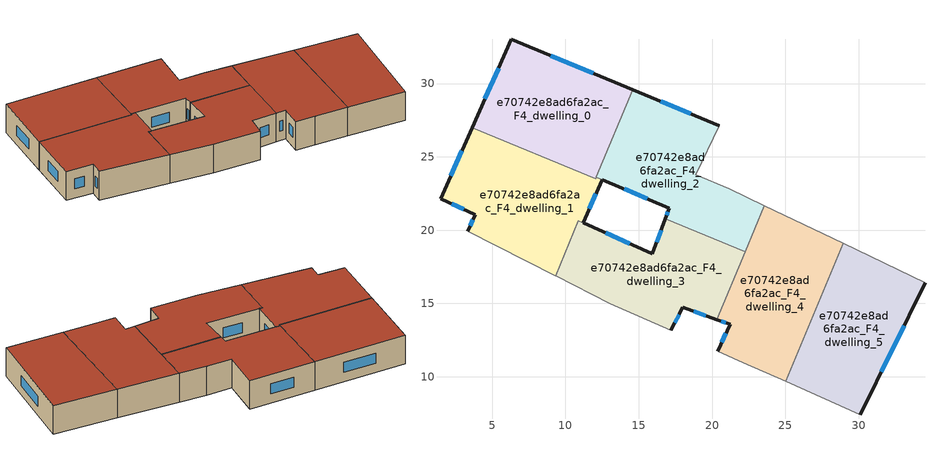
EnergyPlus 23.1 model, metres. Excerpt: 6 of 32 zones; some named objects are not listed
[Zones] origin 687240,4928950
e70742e8ad6fa2ac_F4_dwelling_0
 floor to e70742e8ad6fa2ac_F3_dwelling_0 (EU_floor_Construction): 14.58,29.58 12.06,23.5 3.63,26.99 6.31,33 z12
 wall outside (EU_wall_Construction): 14.58,29.58 6.31,33 3.63,26.99 z12:15
 wall to e70742e8ad6fa2ac_F4_dwelling_1 (EU_wall_Construction): 3.63,26.99 12.06,23.5 12.11,23.62 z12:15
 wall to e70742e8ad6fa2ac_F4_dwelling_2 (EU_wall_Construction): 12.11,23.63 14.58,29.58 z12:15
 window (EU_Window_Construction): 5.44,31.05 4.51,28.95 / 11.89,30.69 9,31.89 z12.98:14.02
 roof outside (EU_roof_Construction): 12.06,23.5 14.58,29.58 6.31,33 3.63,26.99 z15
e70742e8ad6fa2ac_F4_dwelling_1
 floor to e70742e8ad6fa2ac_F3_dwelling_1 (EU_floor_Construction): 12.11,23.62 12.5,23.46 11.2,20.5 10.88,20.64 9.32,16.89 3.34,19.93 3.84,21.07 1.47,22.14 3.63,26.99 12.06,23.5 z12
 wall outside (EU_wall_Construction): 3.63,26.99 1.47,22.14 3.84,21.07 3.34,19.93 / 11.2,20.5 12.5,23.46 z12:15
 wall to e70742e8ad6fa2ac_F4_dwelling_3 (EU_wall_Construction): 9.32,16.89 10.88,20.64 11.19,20.5 z12:15
 wall adiabatic (EU_wall_Construction): 3.34,19.93 9.32,16.89 z12:15
 wall to e70742e8ad6fa2ac_F4_dwelling_2 (EU_wall_Construction): 12.5,23.46 12.11,23.62 z12:15
 window (EU_Window_Construction): 3.68,20.7 3.51,20.3 / 2.24,21.79 3.07,21.42 / 2.93,25.42 2.18,23.72 / 11.62,21.46 12.08,22.49 z12.98:14.02
 roof outside (EU_roof_Construction): 9.32,16.89 10.88,20.64 11.19,20.5 12.5,23.46 12.11,23.62 12.06,23.5 3.63,26.99 1.47,22.14 3.84,21.07 3.34,19.93 z15
e70742e8ad6fa2ac_F4_dwelling_2
 floor to e70742e8ad6fa2ac_F3_dwelling_2 (EU_floor_Construction): 20.47,27.13 18.88,23.78 21.17,22.82 23.55,21.67 22.25,18.53 16.81,20.78 17.07,21.5 12.11,23.63 14.58,29.58 z12
 wall outside (EU_wall_Construction): 20.47,27.13 14.58,29.58 / 12.51,23.45 17.07,21.5 16.81,20.78 z12:15
 wall adiabatic (EU_wall_Construction): 23.55,21.67 21.17,22.82 18.88,23.78 20.47,27.13 z12:15
 wall to e70742e8ad6fa2ac_F4_dwelling_3 (EU_wall_Construction): 16.81,20.78 22.25,18.53 z12:15
 wall to e70742e8ad6fa2ac_F4_dwelling_4 (EU_wall_Construction): 22.25,18.53 23.55,21.67 z12:15
 window (EU_Window_Construction): 18.56,27.93 16.5,28.78 / 16.99,21.27 16.89,21.02 / 13.99,22.82 15.59,22.14 z12.98:14.02
 roof outside (EU_roof_Construction): 22.25,18.53 23.55,21.67 21.17,22.82 18.88,23.78 20.47,27.13 14.58,29.58 12.11,23.63 17.07,21.5 16.81,20.78 z15
e70742e8ad6fa2ac_F4_dwelling_3
 floor to e70742e8ad6fa2ac_F3_dwelling_3 (EU_floor_Construction): 22.25,18.53 20.33,13.9 18.01,14.75 17.19,13.16 13.05,14.99 9.32,16.89 10.88,20.64 11.2,20.5 15.92,18.39 16.81,20.78 z12
 wall outside (EU_wall_Construction): 16.81,20.78 15.92,18.39 11.2,20.5 / 17.19,13.16 18.01,14.75 20.33,13.9 z12:15
 wall adiabatic (EU_wall_Construction): 9.32,16.89 13.05,14.99 17.19,13.16 z12:15
 wall to e70742e8ad6fa2ac_F4_dwelling_4 (EU_wall_Construction): 20.33,13.9 22.25,18.53 z12:15
 window (EU_Window_Construction): 14.39,19.08 12.74,19.82 / 16.52,20.01 16.21,19.17 / 18.77,14.47 19.58,14.18 / 17.46,13.67 17.75,14.23 z12.98:14.02
 roof outside (EU_roof_Construction): 20.33,13.9 22.25,18.53 16.81,20.78 15.92,18.39 11.2,20.5 10.88,20.64 9.32,16.89 13.05,14.99 17.19,13.16 18.01,14.75 z15
e70742e8ad6fa2ac_F4_dwelling_4
 floor to e70742e8ad6fa2ac_F3_dwelling_4 (EU_floor_Construction): 28.93,19.1 25.03,9.68 22.12,10.96 20.37,11.75 21.22,13.58 20.33,13.9 23.55,21.67 z12
 wall outside (EU_wall_Construction): 20.33,13.9 21.22,13.58 20.37,11.75 z12:15
 wall adiabatic (EU_wall_Construction): 20.37,11.75 22.12,10.96 25.03,9.68 / 28.93,19.1 23.55,21.67 z12:15
 wall to e70742e8ad6fa2ac_F4_dwelling_5 (EU_wall_Construction): 25.03,9.68 28.93,19.1 z12:15
 window (EU_Window_Construction): 20.95,12.98 20.65,12.34 / 20.62,13.79 20.93,13.68 z12.98:14.02
 roof outside (EU_roof_Construction): 25.03,9.68 28.93,19.1 23.55,21.67 20.33,13.9 21.22,13.58 20.37,11.75 22.12,10.96 z15
e70742e8ad6fa2ac_F4_dwelling_5
 floor to e70742e8ad6fa2ac_F3_dwelling_5 (EU_floor_Construction): 34.52,16.42 30.12,7.42 25.03,9.68 28.93,19.1 z12
 wall outside (EU_wall_Construction): 30.12,7.42 34.52,16.42 z12:15
 wall adiabatic (EU_wall_Construction): 34.52,16.42 28.93,19.1 / 25.03,9.68 30.12,7.42 z12:15
 window (EU_Window_Construction): 31.55,10.35 33.09,13.49 z12.98:14.02
 roof outside (EU_roof_Construction): 30.12,7.42 34.52,16.42 28.93,19.1 25.03,9.68 z15
[Building]
EU S2 Campaign: North Axis=0; Terrain=City; Solar Distribution=FullExterior
[Site:Location]
Bologna: Latitude=44.5; Longitude=11.25; Time Zone=1; Elevation=37
[SizingPeriod:WeatherFileDays]
AnnualSizingPeriod: Begin Month=1; Begin Day of Month=1; End Month=12; End Day of Month=31; Day of Week for Start Day=Monday; Use Weather File Daylight Saving Period=No; Use Weather File Rain and Snow Indicators=No
[MATERIAL]
EU_InternalMass_Material: Roughness=MediumRough; Thickness=0.1; Conductivity=1; Density=1800; Specific Heat=900; Thermal Absorptance=0.9; Solar Absorptance=0.7; Visible Absorptance=0.7
[MATERIAL:NOMASS] Roughness=MediumRough; Thermal Absorptance=0.9; Solar Absorptance=0.7; Visible Absorptance=0.7
Name | Thermal Resistance
EU_wall_NoMass | 0.905828
EU_roof_NoMass | 0.37593
EU_floor_NoMass | 0.67114
[WINDOWMATERIAL:SIMPLEGLAZINGSYSTEM]
EU_Window_SimpleGlazing: UFactor=4.52486; Solar Heat Gain Coefficient=0.85; Visible Transmittance=0.85
[CONSTRUCTION]
EU_wall_Construction: EU_wall_NoMass
EU_roof_Construction: EU_roof_NoMass
EU_floor_Construction: EU_floor_NoMass
EU_Window_Construction: EU_Window_SimpleGlazing
EU_InternalMass_Construction: EU_InternalMass_Material
[ZONE] Type=1; Multiplier=1; Ceiling Height=autocalculate; Floor Area=autocalculate; Part of Total Floor Area=Yes
Name | Volume
e70742e8ad6fa2ac_F4_dwelling_0 | 178.336
e70742e8ad6fa2ac_F4_dwelling_1 | 182.168
e70742e8ad6fa2ac_F4_dwelling_2 | 177.224
e70742e8ad6fa2ac_F4_dwelling_3 | 175.513
e70742e8ad6fa2ac_F4_dwelling_4 | 178.325
e70742e8ad6fa2ac_F4_dwelling_5 | 178.311
[INTERNALMASS] Construction=EU_InternalMass_Construction
Name | Zone or ZoneList | Surface Area
e70742e8ad6fa2ac_F4_dwelling_0_EU_InternalMass | e70742e8ad6fa2ac_F4_dwelling_0 | 59.4447
e70742e8ad6fa2ac_F4_dwelling_1_EU_InternalMass | e70742e8ad6fa2ac_F4_dwelling_1 | 60.727
e70742e8ad6fa2ac_F4_dwelling_2_EU_InternalMass | e70742e8ad6fa2ac_F4_dwelling_2 | 59.0912
e70742e8ad6fa2ac_F4_dwelling_3_EU_InternalMass | e70742e8ad6fa2ac_F4_dwelling_3 | 58.5026
e70742e8ad6fa2ac_F4_dwelling_4_EU_InternalMass | e70742e8ad6fa2ac_F4_dwelling_4 | 59.4416
e70742e8ad6fa2ac_F4_dwelling_5_EU_InternalMass | e70742e8ad6fa2ac_F4_dwelling_5 | 59.4372
[OTHEREQUIPMENT] Fuel Type=Electricity; Design Level Calculation Method=Watts/Area; Power per Zone Floor Area=1; Fraction Latent=0; Fraction Radiant=0; Fraction Lost=0; Carbon Dioxide Generation Rate=0; EndUse Subcategory=EU_Step8_InternalGains
Name | Zone or ZoneList or Space or SpaceList | Schedule
EU_Step8_InternalGain_e70742e8ad6fa2ac_F4_dwelling_0_f000 | e70742e8ad6fa2ac_F4_dwelling_0 | EU_Step8_GainSchedule_e70742e8ad6fa2ac_F4_dwelling_0_f000
EU_Step8_InternalGain_e70742e8ad6fa2ac_F4_dwelling_1_f000 | e70742e8ad6fa2ac_F4_dwelling_1 | EU_Step8_GainSchedule_e70742e8ad6fa2ac_F4_dwelling_1_f000
EU_Step8_InternalGain_e70742e8ad6fa2ac_F4_dwelling_2_f000 | e70742e8ad6fa2ac_F4_dwelling_2 | EU_Step8_GainSchedule_e70742e8ad6fa2ac_F4_dwelling_2_f000
EU_Step8_InternalGain_e70742e8ad6fa2ac_F4_dwelling_3_f000 | e70742e8ad6fa2ac_F4_dwelling_3 | EU_Step8_GainSchedule_e70742e8ad6fa2ac_F4_dwelling_3_f000
EU_Step8_InternalGain_e70742e8ad6fa2ac_F4_dwelling_4_f000 | e70742e8ad6fa2ac_F4_dwelling_4 | EU_Step8_GainSchedule_e70742e8ad6fa2ac_F4_dwelling_4_f000
EU_Step8_InternalGain_e70742e8ad6fa2ac_F4_dwelling_5_f000 | e70742e8ad6fa2ac_F4_dwelling_5 | EU_Step8_GainSchedule_e70742e8ad6fa2ac_F4_dwelling_5_f000
[ZONEVENTILATION:DESIGNFLOWRATE] Schedule=EU_AlwaysOn; Design Flow Rate Calculation Method=AirChanges/Hour; Air Changes per Hour=0.73129; Ventilation Type=Natural; Fan Pressure Rise=0; Fan Total Efficiency=1; Constant Term Coefficient=1; Temperature Term Coefficient=0; Velocity Term Coefficient=0; Velocity Squared Term Coefficient=0; Minimum Indoor Temperature=-100; Maximum Indoor Temperature=100; Delta Temperature=-100; Minimum Outdoor Temperature=-100; Maximum Outdoor Temperature=100; Maximum Wind Speed=40
Name | Zone or ZoneList or Space or SpaceList
EU_ConstantAir_e70742e8ad6fa2ac_F4_dwelling_0 | e70742e8ad6fa2ac_F4_dwelling_0
EU_ConstantAir_e70742e8ad6fa2ac_F4_dwelling_1 | e70742e8ad6fa2ac_F4_dwelling_1
EU_ConstantAir_e70742e8ad6fa2ac_F4_dwelling_2 | e70742e8ad6fa2ac_F4_dwelling_2
EU_ConstantAir_e70742e8ad6fa2ac_F4_dwelling_3 | e70742e8ad6fa2ac_F4_dwelling_3
EU_ConstantAir_e70742e8ad6fa2ac_F4_dwelling_4 | e70742e8ad6fa2ac_F4_dwelling_4
EU_ConstantAir_e70742e8ad6fa2ac_F4_dwelling_5 | e70742e8ad6fa2ac_F4_dwelling_5
[HVACTEMPLATE:ZONE:IDEALLOADSAIRSYSTEM] System Availability Schedule=EU_AlwaysOn; Maximum Heating Supply Air Temperature=50; Minimum Cooling Supply Air Temperature=13; Maximum Heating Supply Air Humidity Ratio=0.0156; Minimum Cooling Supply Air Humidity Ratio=0.0077; Heating Limit=NoLimit; Cooling Limit=NoLimit; Heating Availability Schedule=EU_AlwaysOn; Cooling Availability Schedule=EU_CoolingOff; Dehumidification Control Type=ConstantSensibleHeatRatio; Cooling Sensible Heat Ratio=0.7; Dehumidification Setpoint=60; Humidification Control Type=None; Humidification Setpoint=30; Outdoor Air Method=None; Outdoor Air Flow Rate per Person=0.00944; Outdoor Air Flow Rate per Zone Floor Area=0; Outdoor Air Flow Rate per Zone=0; Demand Controlled Ventilation Type=None; Outdoor Air Economizer Type=NoEconomizer; Heat Recovery Type=None; Sensible Heat Recovery Effectiveness=0.7; Latent Heat Recovery Effectiveness=0.65
Name | Template Thermostat
e70742e8ad6fa2ac_F4_dwelling_0 | EU_HeatOnly_e70742e8ad6fa2ac_F4_dwelling_0
e70742e8ad6fa2ac_F4_dwelling_1 | EU_HeatOnly_e70742e8ad6fa2ac_F4_dwelling_1
e70742e8ad6fa2ac_F4_dwelling_2 | EU_HeatOnly_e70742e8ad6fa2ac_F4_dwelling_2
e70742e8ad6fa2ac_F4_dwelling_3 | EU_HeatOnly_e70742e8ad6fa2ac_F4_dwelling_3
e70742e8ad6fa2ac_F4_dwelling_4 | EU_HeatOnly_e70742e8ad6fa2ac_F4_dwelling_4
e70742e8ad6fa2ac_F4_dwelling_5 | EU_HeatOnly_e70742e8ad6fa2ac_F4_dwelling_5
[SIZING:ZONE] Zone Cooling Design Supply Air Temperature Input Method=SupplyAirTemperature; Zone Cooling Design Supply Air Temperature=13; Zone Heating Design Supply Air Temperature Input Method=SupplyAirTemperature; Zone Heating Design Supply Air Temperature=50; Zone Cooling Design Supply Air Humidity Ratio=0.008; Zone Heating Design Supply Air Humidity Ratio=0.008; Cooling Design Air Flow Method=DesignDay; Cooling Design Air Flow Rate=0; Cooling Minimum Air Flow per Zone Floor Area=0.000762; Cooling Minimum Air Flow=0; Cooling Minimum Air Flow Fraction=0.2; Heating Design Air Flow Method=DesignDay; Heating Design Air Flow Rate=0; Heating Maximum Air Flow per Zone Floor Area=0.002032; Heating Maximum Air Flow=0.141576; Heating Maximum Air Flow Fraction=0.3; Account for Dedicated Outdoor Air System=No; Dedicated Outdoor Air System Control Strategy=NeutralSupplyAir; Dedicated Outdoor Air Low Setpoint Temperature for Design=autosize; Dedicated Outdoor Air High Setpoint Temperature for Design=autosize; Zone Load Sizing Method=Sensible Load Only No Latent Load; Zone Latent Cooling Design Supply Air Humidity Ratio Input Method=HumidityRatioDifference; Zone Cooling Design Supply Air Humidity Ratio Difference=0.005; Zone Latent Heating Design Supply Air Humidity Ratio Input Method=HumidityRatioDifference; Zone Humidification Design Supply Air Humidity Ratio Difference=0.005
e70742e8ad6fa2ac_F4_dwelling_0; e70742e8ad6fa2ac_F4_dwelling_1; e70742e8ad6fa2ac_F4_dwelling_2; e70742e8ad6fa2ac_F4_dwelling_3; e70742e8ad6fa2ac_F4_dwelling_4; e70742e8ad6fa2ac_F4_dwelling_5
[SCHEDULE:CONSTANT]
Name | Hourly Value
EU_AlwaysOn | 1
EU_CoolingOff | 0
[SCHEDULE:FILE] Column Number=1; Rows to Skip at Top=0; Number of Hours of Data=8760; Column Separator=Comma; Interpolate to Timestep=No; Minutes per Item=60; Adjust Schedule for Daylight Savings=Yes
Name | File
EU_Step8_GainSchedule_e70742e8ad6fa2ac_F4_dwelling_0_f000 | ../../schedules/e70742e8ad6fa2ac/e70742e8ad6fa2ac_F4_dwelling_0_f000_gain.csv
EU_Step8_GainSchedule_e70742e8ad6fa2ac_F4_dwelling_1_f000 | ../../schedules/e70742e8ad6fa2ac/e70742e8ad6fa2ac_F4_dwelling_1_f000_gain.csv
EU_Step8_GainSchedule_e70742e8ad6fa2ac_F4_dwelling_2_f000 | ../../schedules/e70742e8ad6fa2ac/e70742e8ad6fa2ac_F4_dwelling_2_f000_gain.csv
EU_Step8_GainSchedule_e70742e8ad6fa2ac_F4_dwelling_3_f000 | ../../schedules/e70742e8ad6fa2ac/e70742e8ad6fa2ac_F4_dwelling_3_f000_gain.csv
EU_Step8_GainSchedule_e70742e8ad6fa2ac_F4_dwelling_4_f000 | ../../schedules/e70742e8ad6fa2ac/e70742e8ad6fa2ac_F4_dwelling_4_f000_gain.csv
EU_Step8_GainSchedule_e70742e8ad6fa2ac_F4_dwelling_5_f000 | ../../schedules/e70742e8ad6fa2ac/e70742e8ad6fa2ac_F4_dwelling_5_f000_gain.csv
